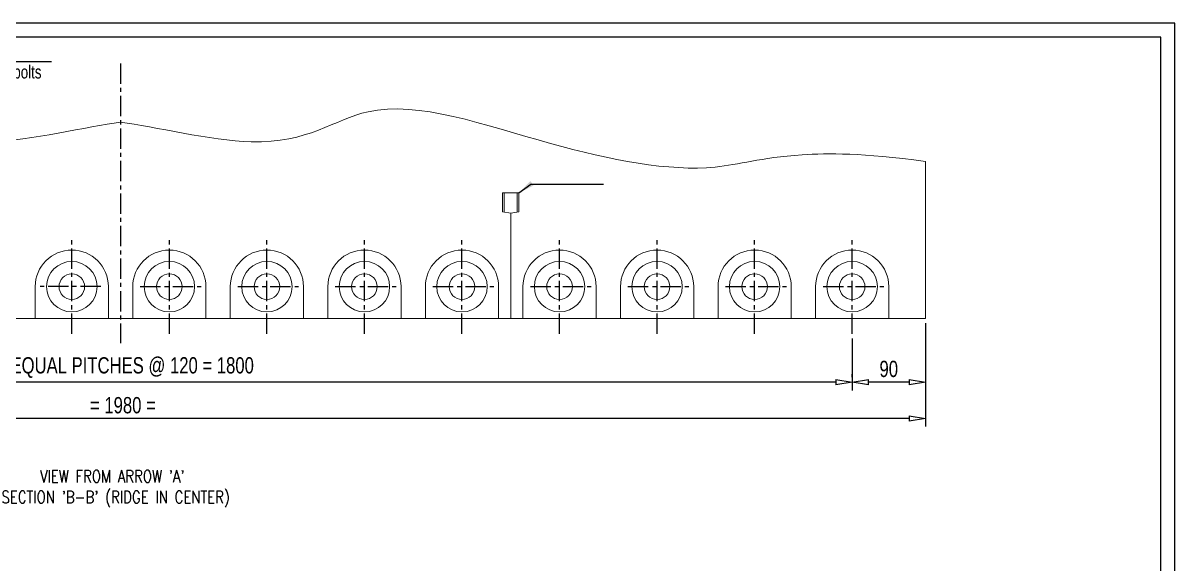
# Model space of a CAD drawing. Header units: millimetres. Extents: x 135002 to 160744, y 22203 to 27033.
# Drawn here: x 152452 to 153160, y 23820 to 24152 of the extents above; entities that cross this region are included whole.
import ezdxf

# ---------------------------------------------------------------- set-up
doc = ezdxf.new("R2010")
doc.units = ezdxf.units.MM
doc.header["$LTSCALE"] = 25
doc.linetypes.add('CENTER', pattern=[2, 1.25, -0.25, 0.25, -0.25])
doc.layers.get('0').update_dxf_attribs({"linetype": 'CONTINUOUS'})
doc.layers.get('Defpoints').update_dxf_attribs({"linetype": 'CONTINUOUS'})
doc.layers.add('04 DIMENSION', color=7, linetype='CONTINUOUS', lineweight=18)
doc.styles.add('DIM-1', font='swisscl.ttf')
doc.styles.add('ROMANC', font='romanc', dxfattribs={"height": 1050})
doc.dimstyles.new('DIM-1', dxfattribs={"dimscale": 5, "dimtxt": 2, "dimasz": 2, "dimexe": 1, "dimexo": 0.6, "dimgap": 0.6, "dimtad": 1, "dimdec": 0, "dimzin": 0, "dimdsep": 46, "dimtxsty": 'DIM-1', "dimblk": 'CLOSEDBLANK', "dimcen": 0, "dimclrd": 8, "dimclre": 8, "dimclrt": 6, "dimadec": 0, "dimazin": 0, "dimtfac": 1, "dimtdec": 0, "dimtmove": 1, "dimatfit": 0, "dimfxl": 1, "dimtolj": 1, "dimtzin": 0, "dimarcsym": 1})

# ---------------------------------------------------------------- blocks, each defined once
blk = doc.blocks.new('_ClosedBlank')
at = {"color": 0, "linetype": 'ByBlock', "lineweight": -2}
for p, q in [((-1, 0.167), (0, 0)), ((-1, 0.167), (-1, -0.167)), ((0, 0), (-1, -0.167))]:
    blk.add_line(p, q, dxfattribs=at)
blk = doc.blocks.new('*D637')
at = {"layer": '04 DIMENSION', "color": 8, "linetype": 'Continuous', "lineweight": -2, "transparency": 16777216}
for p, q in [((152061.56, 23958.13), (152061.56, 23926.33)), ((152961.56, 23934.33), (152961.56, 23936.33))]:
    blk.add_line(p, q, dxfattribs=at)
at = {"layer": '04 DIMENSION', "color": 8, "lineweight": -2, "transparency": 16777216}
blk.add_line((152951.56, 23931.33), (152071.56, 23931.33), dxfattribs=at)
at = {"layer": 'Defpoints', "color": 0, "transparency": 16777216}
for p in [(152061.56, 23961.13), (152061.56, 23931.33), (152961.56, 23931.33)]:
    blk.add_point(p, dxfattribs=at)
at = {"layer": '04 DIMENSION', "color": 8, "lineweight": -2, "transparency": 16777216, "xscale": 10, "yscale": 10, "zscale": 10, "rotation": 180}
blk.add_blockref('_ClosedBlank', (152061.56, 23931.33), dxfattribs=at)
at = {"layer": '04 DIMENSION', "color": 8, "lineweight": -2, "transparency": 16777216, "xscale": 10, "yscale": 10, "zscale": 10}
blk.add_blockref('_ClosedBlank', (152961.56, 23931.33), dxfattribs=at)
at = {"layer": '04 DIMENSION', "color": 6, "transparency": 16777216, "insert": (152511.56, 23940.34), "char_height": 10, "attachment_point": 5, "style": 'DIM-1'}
blk.add_mtext('\\A1;15 EQUAL PITCHES @ 120 = 1800', dxfattribs=at)
blk = doc.blocks.new('*D638')
at = {"layer": '04 DIMENSION', "color": 8, "linetype": 'Continuous', "lineweight": -2, "transparency": 16777216}
for p, q in [((152016.56, 23967.6), (152016.56, 23904.01)), ((153006.56, 23967.6), (153006.56, 23904.01))]:
    blk.add_line(p, q, dxfattribs=at)
at = {"layer": '04 DIMENSION', "color": 8, "lineweight": -2, "transparency": 16777216}
blk.add_line((152996.56, 23909.01), (152026.56, 23909.01), dxfattribs=at)
at = {"layer": 'Defpoints', "color": 0, "transparency": 16777216}
for p in [(152016.56, 23970.6), (153006.56, 23970.6), (152016.56, 23909.01)]:
    blk.add_point(p, dxfattribs=at)
at = {"layer": '04 DIMENSION', "color": 8, "lineweight": -2, "transparency": 16777216, "xscale": 10, "yscale": 10, "zscale": 10, "rotation": 180}
blk.add_blockref('_ClosedBlank', (152016.56, 23909.01), dxfattribs=at)
at = {"layer": '04 DIMENSION', "color": 8, "lineweight": -2, "transparency": 16777216, "xscale": 10, "yscale": 10, "zscale": 10}
blk.add_blockref('_ClosedBlank', (153006.56, 23909.01), dxfattribs=at)
at = {"layer": '04 DIMENSION', "color": 6, "transparency": 16777216, "insert": (152511.56, 23917.13), "char_height": 10, "attachment_point": 5, "style": 'DIM-1'}
blk.add_mtext('\\A1; = 1980 =', dxfattribs=at)
blk = doc.blocks.new('*D629')
at = {"layer": '04 DIMENSION', "color": 8, "linetype": 'Continuous', "lineweight": -2, "transparency": 16777216}
for p, q in [((153006.56, 23967.6), (153006.56, 23926.33)), ((152961.56, 23958.13), (152961.56, 23926.33))]:
    blk.add_line(p, q, dxfattribs=at)
at = {"layer": '04 DIMENSION', "color": 8, "lineweight": -2, "transparency": 16777216}
blk.add_line((152996.56, 23931.33), (152971.56, 23931.33), dxfattribs=at)
at = {"layer": 'Defpoints', "color": 0, "transparency": 16777216}
for p in [(153006.56, 23970.6), (152961.56, 23961.13), (152961.56, 23931.33)]:
    blk.add_point(p, dxfattribs=at)
at = {"layer": '04 DIMENSION', "color": 8, "lineweight": -2, "transparency": 16777216, "xscale": 10, "yscale": 10, "zscale": 10, "rotation": 180}
blk.add_blockref('_ClosedBlank', (152961.56, 23931.33), dxfattribs=at)
at = {"layer": '04 DIMENSION', "color": 8, "lineweight": -2, "transparency": 16777216, "xscale": 10, "yscale": 10, "zscale": 10}
blk.add_blockref('_ClosedBlank', (153006.56, 23931.33), dxfattribs=at)
at = {"layer": '04 DIMENSION', "color": 6, "transparency": 16777216, "insert": (152984.06, 23939.45), "char_height": 10, "attachment_point": 5, "style": 'DIM-1'}
blk.add_mtext('\\A1;90', dxfattribs=at)

msp = doc.modelspace()

# ---------------------------------------------------------------- linework, layer by layer
at = {"color": 1, "linetype": 'CENTER', "ltscale": 0.4}
for p, q in [((152511.557, 24127.415), (152511.557, 23955.345)), ((152511.557, 24127.415), (152511.557, 23955.345)), ((152481.557, 23961.126), (152481.557, 24019.078)), ((152481.557, 23961.126), (152481.557, 24019.078)), ((152541.557, 23961.126), (152541.557, 24019.078)), ((152541.557, 23961.126), (152541.557, 24019.078)), ((152601.557, 23961.126), (152601.557, 24019.078)), ((152601.557, 23961.126), (152601.557, 24019.078)), ((152661.557, 23961.126), (152661.557, 24019.078)), ((152661.557, 23961.126), (152661.557, 24019.078)), ((152721.557, 23961.126), (152721.557, 24019.078)), ((152721.557, 23961.126), (152721.557, 24019.078)), ((152781.557, 23961.126), (152781.557, 24019.078)), ((152781.557, 23961.126), (152781.557, 24019.078)), ((152841.557, 23961.126), (152841.557, 24019.078)), ((152841.557, 23961.126), (152841.557, 24019.078)), ((152901.557, 23961.126), (152901.557, 24019.078)), ((152901.557, 23961.126), (152901.557, 24019.078)), ((152961.557, 23961.126), (152961.557, 24019.078)), ((152961.557, 23961.126), (152961.557, 24019.078)), ((152499.468, 23990.102), (152462.053, 23990.102)), ((152499.468, 23990.102), (152462.053, 23990.102)), ((152523.646, 23990.102), (152561.062, 23990.102)), ((152523.646, 23990.102), (152561.062, 23990.102)), ((152583.646, 23990.102), (152621.062, 23990.102)), ((152583.646, 23990.102), (152621.062, 23990.102)), ((152643.646, 23990.102), (152681.062, 23990.102)), ((152643.646, 23990.102), (152681.062, 23990.102)), ((152703.646, 23990.102), (152741.062, 23990.102)), ((152703.646, 23990.102), (152741.062, 23990.102)), ((152763.646, 23990.102), (152801.062, 23990.102)), ((152763.646, 23990.102), (152801.062, 23990.102)), ((152823.646, 23990.102), (152861.062, 23990.102)), ((152823.646, 23990.102), (152861.062, 23990.102)), ((152883.646, 23990.102), (152921.062, 23990.102)), ((152883.646, 23990.102), (152921.062, 23990.102)), ((152943.646, 23990.102), (152981.062, 23990.102)), ((152943.646, 23990.102), (152981.062, 23990.102))]:
    msp.add_line(p, q, dxfattribs=at)
for points in [[(151892.049, 23250.523), (153160.097, 23250.523), (153160.097, 24152.25), (151892.049, 24152.25)], [(151900.8, 23259.274), (153151.346, 23259.274), (153151.346, 24143.498), (151900.8, 24143.498)]]:
    msp.add_lwpolyline(points, close=True)
at = {"layer": '04 DIMENSION'}
for p, q in [((153006.557, 23970.602), (153006.557, 24067.16)), ((153006.557, 23970.602), (153006.557, 24067.16)), ((152746.557, 24047.761), (152746.557, 24036.143)), ((152756.557, 24047.761), (152746.557, 24047.761)), ((152746.557, 24047.761), (152746.557, 24036.143)), ((152756.557, 24047.761), (152746.557, 24047.761)), ((152747.557, 24047.761), (152747.557, 24035.966)), ((152747.557, 24047.761), (152747.557, 24035.966)), ((152755.557, 24035.966), (152755.557, 24047.761)), ((152755.557, 24035.966), (152755.557, 24047.761)), ((152756.557, 24036.143), (152756.557, 24047.761)), ((152756.557, 24036.143), (152756.557, 24047.761)), ((152751.557, 24035.261), (152746.557, 24036.143)), ((152751.557, 24035.261), (152746.557, 24036.143)), ((152751.557, 24035.261), (152756.557, 24036.143)), ((152751.557, 24035.261), (152756.557, 24036.143)), ((152751.557, 24035.261), (152751.557, 23970.602)), ((152751.557, 24035.261), (152751.557, 23970.602)), ((152459.057, 23990.102), (152459.057, 23970.602)), ((152459.057, 23990.102), (152459.057, 23970.602)), ((152504.057, 23990.102), (152504.057, 23970.602)), ((152504.057, 23990.102), (152504.057, 23970.602)), ((152519.057, 23990.102), (152519.057, 23970.602)), ((152519.057, 23990.102), (152519.057, 23970.602)), ((152564.057, 23990.102), (152564.057, 23970.602)), ((152564.057, 23990.102), (152564.057, 23970.602)), ((152579.057, 23990.102), (152579.057, 23970.602)), ((152579.057, 23990.102), (152579.057, 23970.602)), ((152624.057, 23990.102), (152624.057, 23970.602)), ((152624.057, 23990.102), (152624.057, 23970.602)), ((152639.057, 23990.102), (152639.057, 23970.602)), ((152639.057, 23990.102), (152639.057, 23970.602)), ((152684.057, 23990.102), (152684.057, 23970.602)), ((152684.057, 23990.102), (152684.057, 23970.602)), ((152699.057, 23990.102), (152699.057, 23970.602)), ((152699.057, 23990.102), (152699.057, 23970.602)), ((152744.057, 23990.102), (152744.057, 23970.602)), ((152744.057, 23990.102), (152744.057, 23970.602)), ((152759.057, 23990.102), (152759.057, 23970.602)), ((152759.057, 23990.102), (152759.057, 23970.602)), ((152804.057, 23990.102), (152804.057, 23970.602)), ((152804.057, 23990.102), (152804.057, 23970.602)), ((152819.057, 23990.102), (152819.057, 23970.602)), ((152819.057, 23990.102), (152819.057, 23970.602)), ((152864.057, 23990.102), (152864.057, 23970.602)), ((152864.057, 23990.102), (152864.057, 23970.602)), ((152879.057, 23990.102), (152879.057, 23970.602)), ((152879.057, 23990.102), (152879.057, 23970.602)), ((152924.057, 23990.102), (152924.057, 23970.602)), ((152924.057, 23990.102), (152924.057, 23970.602)), ((152939.057, 23990.102), (152939.057, 23970.602)), ((152939.057, 23990.102), (152939.057, 23970.602)), ((152984.057, 23990.102), (152984.057, 23970.602)), ((152984.057, 23990.102), (152984.057, 23970.602)), ((152511.557, 23970.602), (152016.557, 23970.602)), ((152511.557, 23970.602), (152016.557, 23970.602)), ((152511.557, 23970.602), (153006.557, 23970.602)), ((152511.557, 23970.602), (153006.557, 23970.602))]:
    msp.add_line(p, q, dxfattribs=at)
for centre, radius in [((152481.557, 23990.102), 15.5), ((152481.557, 23990.102), 15.5), ((152541.557, 23990.102), 15.5), ((152541.557, 23990.102), 15.5), ((152601.557, 23990.102), 15.5), ((152601.557, 23990.102), 15.5), ((152661.557, 23990.102), 15.5), ((152661.557, 23990.102), 15.5), ((152721.557, 23990.102), 15.5), ((152721.557, 23990.102), 15.5), ((152781.557, 23990.102), 15.5), ((152781.557, 23990.102), 15.5), ((152841.557, 23990.102), 15.5), ((152841.557, 23990.102), 15.5), ((152901.557, 23990.102), 15.5), ((152901.557, 23990.102), 15.5), ((152961.557, 23990.102), 15.5), ((152961.557, 23990.102), 15.5), ((152481.557, 23990.102), 7.875), ((152481.557, 23990.102), 7.875), ((152541.557, 23990.102), 7.875), ((152541.557, 23990.102), 7.875), ((152601.557, 23990.102), 7.875), ((152601.557, 23990.102), 7.875), ((152661.557, 23990.102), 7.875), ((152661.557, 23990.102), 7.875), ((152721.557, 23990.102), 7.875), ((152721.557, 23990.102), 7.875), ((152781.557, 23990.102), 7.875), ((152781.557, 23990.102), 7.875), ((152841.557, 23990.102), 7.875), ((152841.557, 23990.102), 7.875), ((152901.557, 23990.102), 7.875), ((152901.557, 23990.102), 7.875), ((152961.557, 23990.102), 7.875), ((152961.557, 23990.102), 7.875)]:
    msp.add_circle(centre, radius, dxfattribs=at)
for centre in [(152481.557, 23990.102), (152481.557, 23990.102), (152541.557, 23990.102), (152541.557, 23990.102), (152601.557, 23990.102), (152601.557, 23990.102), (152661.557, 23990.102), (152661.557, 23990.102), (152721.557, 23990.102), (152721.557, 23990.102), (152781.557, 23990.102), (152781.557, 23990.102), (152841.557, 23990.102), (152841.557, 23990.102), (152901.557, 23990.102), (152901.557, 23990.102), (152961.557, 23990.102), (152961.557, 23990.102)]:
    msp.add_arc(centre, 22.5, 0, 180, dxfattribs=at)
for points in [[(152016.557, 24067.16), (152055.526, 24072.364), (152111.104, 24071.973), (152154.531, 24057.092), (152250.709, 24075.791), (152356.459, 24114.883), (152407.56, 24067.66), (152491.012, 24088.66), (152511.557, 24091.265)], [(152016.557, 24067.16), (152055.526, 24072.364), (152111.104, 24071.973), (152154.531, 24057.092), (152250.709, 24075.791), (152356.459, 24114.883), (152407.56, 24067.66), (152491.012, 24088.66), (152511.557, 24091.265)], [(153006.557, 24067.16), (152967.588, 24072.364), (152912.01, 24071.973), (152868.583, 24057.092), (152772.405, 24075.791), (152666.655, 24114.883), (152615.555, 24067.66), (152532.103, 24088.66), (152511.557, 24091.265)], [(153006.557, 24067.16), (152967.588, 24072.364), (152912.01, 24071.973), (152868.583, 24057.092), (152772.405, 24075.791), (152666.655, 24114.883), (152615.555, 24067.66), (152532.103, 24088.66), (152511.557, 24091.265)]]:
    msp.add_open_spline(points, degree=3, knots=[86.2999885, 86.2999885, 86.2999885, 86.2999885, 151.5023635, 259.5482511, 464.1142551, 690.4795572, 844.0967763, 953.3777368, 953.3777368, 953.3777368, 953.3777368], dxfattribs=at)

# ---------------------------------------------------------------- texts
at = {"layer": '04 DIMENSION', "style": 'ROMANC', "width": 0.8}
for s, p in [("VIEW FROM ARROW 'A'", (152461.961, 23869.735)), ("VIEW FROM ARROW 'A'", (152461.961, 23869.735)), ("SECTION 'B-B' (RIDGE IN CENTER)", (152438.3, 23856.952))]:
    msp.add_text(s, height=7.5, dxfattribs=at).set_placement(p)
at = {"layer": '04 DIMENSION', "color": 6, "insert": (152379.26, 24120.939), "char_height": 8, "attachment_point": 5, "style": 'DIM-1'}
msp.add_mtext('\\A1;16nos,%%C31.5 Drilled hole through & \\P%%C62 x2mm deep SPOT SPACE  for M30 bolts \\P(High tensile Grade-10.9)', dxfattribs=at)

# ---------------------------------------------------------------- dimensions: what is measured, and where the dimension line sits
at = {"layer": '04 DIMENSION'}
for base, p1, p2, text, picture, middle in [((152061.557, 23931.329), (152961.557, 23931.329), (152061.557, 23961.126), '15 EQUAL PITCHES @ 120 = 1800', '*D637', (152511.557, 23940.341)), ((152016.557, 23909.006), (153006.557, 23970.602), (152016.557, 23970.602), ' = 1980 =', '*D638', (152511.557, 23917.127)), ((152961.557, 23931.329), (153006.557, 23970.602), (152961.557, 23961.126), '90', '*D629', (152984.057, 23939.45))]:
    dim = msp.add_linear_dim(base=base, p1=p1, p2=p2, text=text, dimstyle='DIM-1', dxfattribs=at)
    dim.commit()
    dim.dimension.update_dxf_attribs({"geometry": picture, "text_midpoint": middle})

# ---------------------------------------------------------------- leaders
for points in [[(152241.557, 23990.102), (152288.365, 24128.494), (152468.984, 24128.494)], [(152241.557, 23990.102), (152288.365, 24128.494), (152468.984, 24128.494)], [(152756.557, 24047.761), (152763.92, 24053.167), (152808.546, 24053.167)], [(152756.557, 24047.761), (152763.92, 24053.167), (152808.546, 24053.167)]]:
    msp.add_leader(points, dimstyle='DIM-1', dxfattribs=at)

doc.saveas('drawing.dxf')
